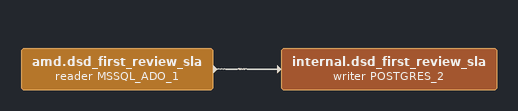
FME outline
amd.dsd_first_review_sla (reader MSSQL_ADO_1)
    -> internal.dsd_first_review_sla (writer POSTGRES_2)
internal.dsd_first_review_sla (writer POSTGRES_2)
